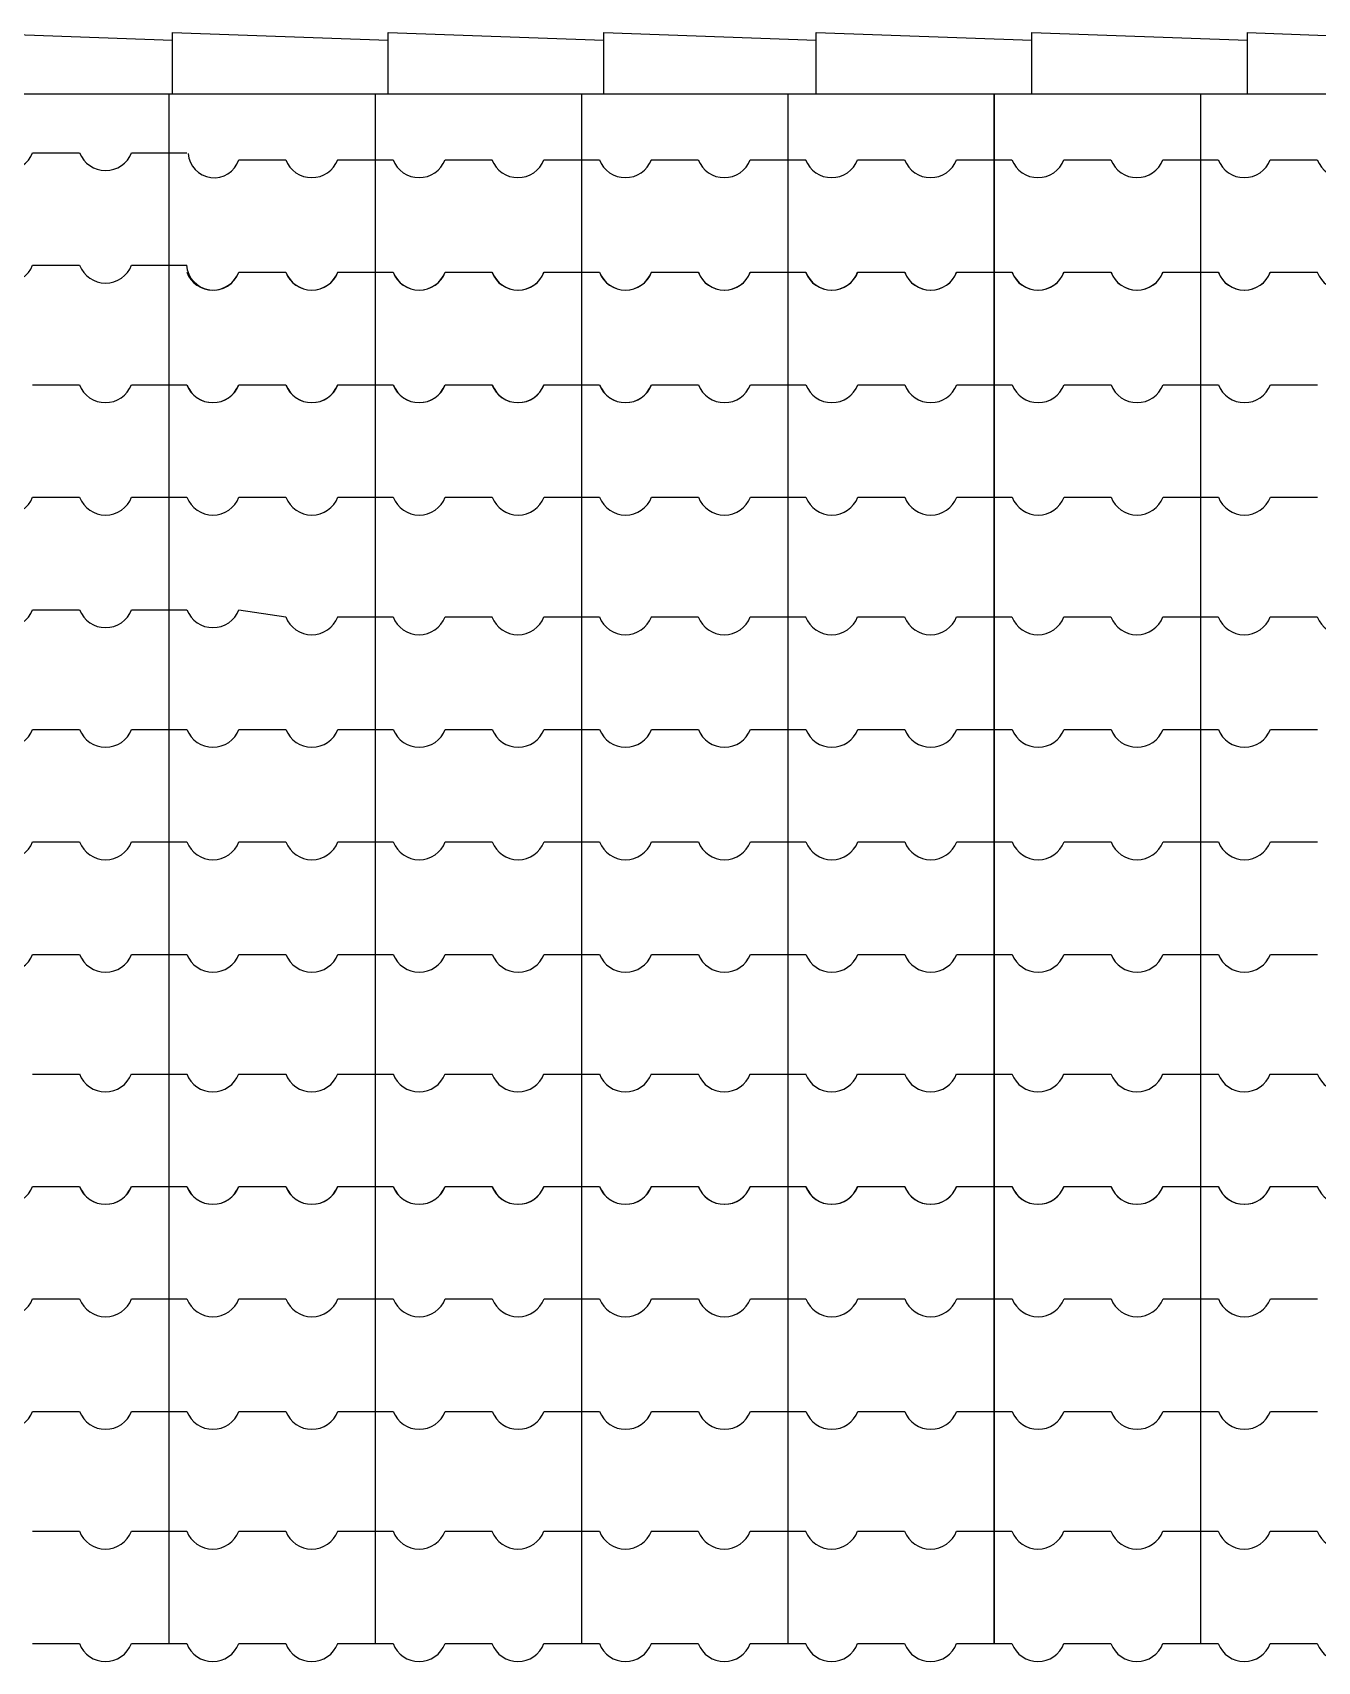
# Model space of a CAD drawing. Extents: x 121.8 to 221.5, y 86.6 to 106.4.
# Drawn here: x 134.032 to 135.402, y 98.118 to 99.855 of the extents above; entities that cross this region are included whole.
import ezdxf

# ---------------------------------------------------------------- set-up
doc = ezdxf.new("R2010")
doc.units = 0
doc.header["$LTSCALE"] = 15
for name, color, linetype in [('CORTE', 244, 'CONTINUOUS'), ('TELHADO', 20, 'CONTINUOUS'), ('VISTAP', 244, 'CONTINUOUS')]:
    doc.layers.add(name, color=color, linetype=linetype)

msp = doc.modelspace()

# ---------------------------------------------------------------- linework, layer by layer
at = {"layer": 'CORTE', "color": 1, "linetype": 'CONTINUOUS'}
for p, q in [((134.177, 99.7894), (134.177, 99.3595)), ((134.397, 99.7894), (134.397, 99.3595)), ((134.397, 99.7894), (134.397, 99.3595)), ((134.617, 99.7894), (134.617, 99.3595)), ((134.837, 99.7894), (134.837, 99.5995)), ((135.057, 99.7894), (135.057, 99.5995)), ((135.277, 99.7894), (135.277, 99.5995)), ((134.0317, 99.7271), (134.0818, 99.7271)), ((134.1372, 99.7271), (134.177, 99.7271)), ((134.177, 99.7271), (134.1963, 99.7271)), ((134.2515, 99.7195), (134.3016, 99.7195)), ((134.357, 99.7195), (134.3968, 99.7195)), ((134.3968, 99.7195), (134.4161, 99.7195)), ((134.4715, 99.7195), (134.5216, 99.7195)), ((134.577, 99.7195), (134.6168, 99.7195)), ((134.6168, 99.7195), (134.6361, 99.7195)), ((134.6915, 99.7195), (134.7416, 99.7195)), ((134.797, 99.7195), (134.8368, 99.7195)), ((134.8368, 99.7195), (134.8561, 99.7195)), ((134.9115, 99.7195), (134.9616, 99.7195)), ((135.017, 99.7195), (135.0568, 99.7195)), ((135.017, 99.7195), (135.0568, 99.7195)), ((135.017, 99.7195), (135.0568, 99.7195)), ((135.0568, 99.7195), (135.0761, 99.7195)), ((135.1315, 99.7195), (135.1816, 99.7195)), ((135.237, 99.7195), (135.2768, 99.7195)), ((135.2768, 99.7195), (135.2961, 99.7195)), ((135.3515, 99.7195), (135.4016, 99.7195)), ((134.0317, 99.6071), (134.0818, 99.6071)), ((134.1372, 99.6071), (134.177, 99.6071)), ((134.177, 99.6071), (134.1963, 99.6071)), ((134.2515, 99.5995), (134.3016, 99.5995)), ((134.2517, 99.5995), (134.3018, 99.5995)), ((134.357, 99.5995), (134.3968, 99.5995)), ((134.3572, 99.5995), (134.397, 99.5995)), ((134.3968, 99.5995), (134.4161, 99.5995)), ((134.397, 99.5995), (134.397, 99.1119)), ((134.397, 99.5995), (134.4163, 99.5995)), ((134.4715, 99.5995), (134.5216, 99.5995)), ((134.4717, 99.5995), (134.5218, 99.5995)), ((134.577, 99.5995), (134.6168, 99.5995)), ((134.5772, 99.5995), (134.617, 99.5995)), ((134.6168, 99.5995), (134.6361, 99.5995)), ((134.617, 99.5995), (134.617, 99.1119)), ((134.617, 99.5995), (134.6363, 99.5995)), ((134.6915, 99.5995), (134.7416, 99.5995)), ((134.6917, 99.5995), (134.7418, 99.5995)), ((134.797, 99.5995), (134.8368, 99.5995)), ((134.7972, 99.5995), (134.837, 99.5995)), ((134.8368, 99.5995), (134.8561, 99.5995)), ((134.837, 99.5995), (134.837, 99.1119)), ((134.837, 99.5995), (134.8563, 99.5995)), ((134.9115, 99.5995), (134.9616, 99.5995)), ((134.9117, 99.5995), (134.9618, 99.5995)), ((135.017, 99.5995), (135.0568, 99.5995)), ((135.017, 99.5995), (135.057, 99.5995)), ((135.017, 99.5995), (135.0568, 99.5995)), ((135.0172, 99.5995), (135.057, 99.5995)), ((135.0172, 99.5995), (135.057, 99.5995)), ((135.0172, 99.5995), (135.057, 99.5995)), ((135.0568, 99.5995), (135.0761, 99.5995)), ((135.057, 99.5995), (135.057, 99.1119)), ((135.057, 99.5995), (135.057, 99.1119)), ((135.057, 99.5995), (135.057, 99.1119)), ((135.057, 99.5995), (135.057, 99.2395)), ((135.057, 99.5995), (135.0763, 99.5995)), ((135.1315, 99.5995), (135.1816, 99.5995)), ((135.1317, 99.5995), (135.1818, 99.5995)), ((135.237, 99.5995), (135.2768, 99.5995)), ((135.2372, 99.5995), (135.277, 99.5995)), ((135.2768, 99.5995), (135.2961, 99.5995)), ((135.277, 99.5995), (135.277, 99.1119)), ((135.277, 99.5995), (135.2963, 99.5995)), ((135.3515, 99.5995), (135.4016, 99.5995)), ((135.3517, 99.5995), (135.4018, 99.5995)), ((134.0315, 99.4795), (134.0816, 99.4795)), ((134.137, 99.4795), (134.1768, 99.4795)), ((134.1768, 99.4795), (134.1961, 99.4795)), ((134.2515, 99.4795), (134.3016, 99.4795)), ((134.2517, 99.4795), (134.3018, 99.4795)), ((134.357, 99.4795), (134.3968, 99.4795)), ((134.357, 99.4795), (134.3968, 99.4795)), ((134.3572, 99.4795), (134.397, 99.4795)), ((134.3968, 99.4795), (134.4161, 99.4795)), ((134.3968, 99.4795), (134.4161, 99.4795)), ((134.397, 99.4795), (134.4163, 99.4795)), ((134.4715, 99.4795), (134.5216, 99.4795)), ((134.4717, 99.4795), (134.5218, 99.4795)), ((134.577, 99.4795), (134.6168, 99.4795)), ((134.5772, 99.4795), (134.617, 99.4795)), ((134.6168, 99.4795), (134.6361, 99.4795)), ((134.617, 99.4795), (134.6363, 99.4795)), ((134.6917, 99.4795), (134.7418, 99.4795)), ((134.7972, 99.4795), (134.837, 99.4795)), ((134.837, 99.4795), (134.8563, 99.4795)), ((134.9117, 99.4795), (134.9618, 99.4795)), ((135.0172, 99.4795), (135.057, 99.4795)), ((135.0172, 99.4795), (135.057, 99.4795)), ((135.057, 99.4795), (135.0763, 99.4795)), ((135.1317, 99.4795), (135.1818, 99.4795)), ((135.2372, 99.4795), (135.277, 99.4795)), ((135.277, 99.4795), (135.2963, 99.4795)), ((135.3517, 99.4795), (135.4018, 99.4795)), ((134.0317, 99.3595), (134.0818, 99.3595)), ((134.0317, 99.3595), (134.0818, 99.3595)), ((134.1372, 99.3595), (134.177, 99.3595)), ((134.1372, 99.3595), (134.177, 99.3595)), ((134.177, 99.3595), (134.1963, 99.3595)), ((134.177, 99.3595), (134.1963, 99.3595)), ((134.177, 99.3595), (134.177, 98.6243)), ((134.2517, 99.3595), (134.3018, 99.3595)), ((134.2517, 99.3595), (134.3018, 99.3595)), ((134.2517, 99.3595), (134.3018, 99.3595)), ((134.3572, 99.3595), (134.397, 99.3595)), ((134.3572, 99.3595), (134.397, 99.3595)), ((134.3572, 99.3595), (134.397, 99.3595)), ((134.3572, 99.3595), (134.397, 99.3595)), ((134.3572, 99.3595), (134.397, 99.3595)), ((134.397, 99.3595), (134.4163, 99.3595)), ((134.397, 99.3595), (134.4163, 99.3595)), ((134.397, 99.3595), (134.4163, 99.3595)), ((134.397, 99.3595), (134.4163, 99.3595)), ((134.397, 99.3595), (134.4163, 99.3595)), ((134.4717, 99.3595), (134.5218, 99.3595)), ((134.4717, 99.3595), (134.5218, 99.3595)), ((134.4717, 99.3595), (134.5218, 99.3595)), ((134.5772, 99.3595), (134.617, 99.3595)), ((134.5772, 99.3595), (134.617, 99.3595)), ((134.5772, 99.3595), (134.617, 99.3595)), ((134.617, 99.3595), (134.6363, 99.3595)), ((134.617, 99.3595), (134.6363, 99.3595)), ((134.617, 99.3595), (134.6363, 99.3595)), ((134.6917, 99.3595), (134.7418, 99.3595)), ((134.7972, 99.3595), (134.837, 99.3595)), ((134.837, 99.3595), (134.8563, 99.3595)), ((134.9117, 99.3595), (134.9618, 99.3595)), ((135.0172, 99.3595), (135.057, 99.3595)), ((135.0172, 99.3595), (135.057, 99.3595)), ((135.057, 99.3595), (135.0763, 99.3595)), ((135.1317, 99.3595), (135.1818, 99.3595)), ((135.2372, 99.3595), (135.277, 99.3595)), ((135.277, 99.3595), (135.2963, 99.3595)), ((135.3517, 99.3595), (135.4018, 99.3595)), ((134.397, 99.3455), (134.397, 98.6243)), ((134.617, 99.3437), (134.617, 98.6243)), ((134.0317, 99.2395), (134.0818, 99.2395)), ((134.1372, 99.2395), (134.177, 99.2395)), ((134.177, 99.2395), (134.1963, 99.2395)), ((134.837, 99.2337), (134.837, 98.6243)), ((135.277, 99.2373), (135.277, 98.6243)), ((134.357, 99.2319), (134.3968, 99.2319)), ((134.3968, 99.2319), (134.4161, 99.2319)), ((134.4715, 99.2319), (134.5216, 99.2319)), ((134.577, 99.2319), (134.6168, 99.2319)), ((134.6168, 99.2319), (134.6361, 99.2319)), ((134.6915, 99.2319), (134.7416, 99.2319)), ((134.797, 99.2319), (134.8368, 99.2319)), ((134.8368, 99.2319), (134.8561, 99.2319)), ((134.9115, 99.2319), (134.9616, 99.2319)), ((135.017, 99.2319), (135.0568, 99.2319)), ((135.017, 99.2319), (135.0568, 99.2319)), ((135.0568, 99.2319), (135.0761, 99.2319)), ((135.1315, 99.2319), (135.1816, 99.2319)), ((135.237, 99.2319), (135.2768, 99.2319)), ((135.2768, 99.2319), (135.2961, 99.2319)), ((135.3515, 99.2319), (135.4016, 99.2319)), ((134.0317, 99.1119), (134.0818, 99.1119)), ((134.0317, 99.1119), (134.0818, 99.1119)), ((134.1372, 99.1119), (134.177, 99.1119)), ((134.1372, 99.1119), (134.177, 99.1119)), ((134.177, 99.1119), (134.1963, 99.1119)), ((134.177, 99.1119), (134.1963, 99.1119)), ((134.2517, 99.1119), (134.3018, 99.1119)), ((134.2517, 99.1119), (134.3018, 99.1119)), ((134.3572, 99.1119), (134.397, 99.1119)), ((134.3572, 99.1119), (134.397, 99.1119)), ((134.397, 99.1119), (134.4163, 99.1119)), ((134.397, 99.1119), (134.4163, 99.1119)), ((134.4717, 99.1119), (134.5218, 99.1119)), ((134.4717, 99.1119), (134.5218, 99.1119)), ((134.5772, 99.1119), (134.617, 99.1119)), ((134.5772, 99.1119), (134.617, 99.1119)), ((134.617, 99.1119), (134.6363, 99.1119)), ((134.617, 99.1119), (134.6363, 99.1119)), ((134.6917, 99.1119), (134.7418, 99.1119)), ((134.6917, 99.1119), (134.7418, 99.1119)), ((134.7972, 99.1119), (134.837, 99.1119)), ((134.7972, 99.1119), (134.837, 99.1119)), ((134.837, 99.1119), (134.8563, 99.1119)), ((134.837, 99.1119), (134.8563, 99.1119)), ((134.9117, 99.1119), (134.9618, 99.1119)), ((134.9117, 99.1119), (134.9618, 99.1119)), ((135.0172, 99.1119), (135.057, 99.1119)), ((135.0172, 99.1119), (135.057, 99.1119)), ((135.0172, 99.1119), (135.057, 99.1119)), ((135.0172, 99.1119), (135.057, 99.1119)), ((135.0172, 99.1119), (135.057, 99.1119)), ((135.0172, 99.1119), (135.057, 99.1119)), ((135.057, 99.1292), (135.057, 98.6243)), ((135.057, 99.124), (135.057, 98.7519)), ((135.057, 99.1119), (135.0763, 99.1119)), ((135.057, 99.1119), (135.0763, 99.1119)), ((135.057, 99.1119), (135.057, 98.6243)), ((135.1317, 99.1119), (135.1818, 99.1119)), ((135.1317, 99.1119), (135.1818, 99.1119)), ((135.2372, 99.1119), (135.277, 99.1119)), ((135.2372, 99.1119), (135.277, 99.1119)), ((135.277, 99.1119), (135.2963, 99.1119)), ((135.277, 99.1119), (135.2963, 99.1119)), ((135.3517, 99.1119), (135.4018, 99.1119)), ((135.3517, 99.1119), (135.4018, 99.1119)), ((134.0317, 98.9919), (134.0818, 98.9919)), ((134.1372, 98.9919), (134.177, 98.9919)), ((134.177, 98.9919), (134.1963, 98.9919)), ((134.2517, 98.9919), (134.3018, 98.9919)), ((134.3572, 98.9919), (134.397, 98.9919)), ((134.397, 98.9919), (134.4163, 98.9919)), ((134.4717, 98.9919), (134.5218, 98.9919)), ((134.5772, 98.9919), (134.617, 98.9919)), ((134.617, 98.9919), (134.6363, 98.9919)), ((134.6917, 98.9919), (134.7418, 98.9919)), ((134.7972, 98.9919), (134.837, 98.9919)), ((134.837, 98.9919), (134.8563, 98.9919)), ((134.9117, 98.9919), (134.9618, 98.9919)), ((135.0172, 98.9919), (135.057, 98.9919)), ((135.0172, 98.9919), (135.057, 98.9919)), ((135.0172, 98.9919), (135.057, 98.9919)), ((135.057, 98.9919), (135.0763, 98.9919)), ((135.1317, 98.9919), (135.1818, 98.9919)), ((135.2372, 98.9919), (135.277, 98.9919)), ((135.277, 98.9919), (135.2963, 98.9919)), ((135.3517, 98.9919), (135.4018, 98.9919)), ((134.0317, 98.8719), (134.0818, 98.8719)), ((134.1372, 98.8719), (134.177, 98.8719)), ((134.177, 98.8719), (134.1963, 98.8719)), ((134.2517, 98.8719), (134.3018, 98.8719)), ((134.3572, 98.8719), (134.397, 98.8719)), ((134.397, 98.8719), (134.4163, 98.8719)), ((134.4717, 98.8719), (134.5218, 98.8719)), ((134.5772, 98.8719), (134.617, 98.8719)), ((134.617, 98.8719), (134.6363, 98.8719)), ((134.6917, 98.8719), (134.7418, 98.8719)), ((134.7972, 98.8719), (134.837, 98.8719)), ((134.837, 98.8719), (134.8563, 98.8719)), ((134.9117, 98.8719), (134.9618, 98.8719)), ((135.0172, 98.8719), (135.057, 98.8719)), ((135.0172, 98.8719), (135.057, 98.8719)), ((135.0172, 98.8719), (135.057, 98.8719)), ((135.057, 98.8719), (135.0763, 98.8719)), ((135.1317, 98.8719), (135.1818, 98.8719)), ((135.2372, 98.8719), (135.277, 98.8719)), ((135.277, 98.8719), (135.2963, 98.8719)), ((135.3517, 98.8719), (135.4018, 98.8719)), ((134.0315, 98.7443), (134.0816, 98.7443)), ((134.137, 98.7443), (134.1768, 98.7443)), ((134.1768, 98.7443), (134.1961, 98.7443)), ((134.2515, 98.7443), (134.3016, 98.7443)), ((134.357, 98.7443), (134.3968, 98.7443)), ((134.3968, 98.7443), (134.4161, 98.7443)), ((134.4715, 98.7443), (134.5216, 98.7443)), ((134.577, 98.7443), (134.6168, 98.7443)), ((134.6168, 98.7443), (134.6361, 98.7443)), ((134.6915, 98.7443), (134.7416, 98.7443)), ((134.797, 98.7443), (134.8368, 98.7443)), ((134.8368, 98.7443), (134.8561, 98.7443)), ((134.9115, 98.7443), (134.9616, 98.7443)), ((135.017, 98.7443), (135.0568, 98.7443)), ((135.017, 98.7443), (135.0568, 98.7443)), ((135.017, 98.7443), (135.0568, 98.7443)), ((135.0568, 98.7443), (135.0761, 98.7443)), ((135.1315, 98.7443), (135.1816, 98.7443)), ((135.237, 98.7443), (135.2768, 98.7443)), ((135.2768, 98.7443), (135.2961, 98.7443)), ((135.3515, 98.7443), (135.4016, 98.7443)), ((134.0315, 98.6243), (134.0816, 98.6243)), ((134.0317, 98.6243), (134.0818, 98.6243)), ((134.137, 98.6243), (134.1768, 98.6243)), ((134.1372, 98.6243), (134.177, 98.6243)), ((134.1768, 98.6243), (134.1961, 98.6243)), ((134.177, 98.6243), (134.177, 98.1367)), ((134.177, 98.6243), (134.1963, 98.6243)), ((134.2515, 98.6243), (134.3016, 98.6243)), ((134.2517, 98.6243), (134.3018, 98.6243)), ((134.357, 98.6243), (134.3968, 98.6243)), ((134.3572, 98.6243), (134.397, 98.6243)), ((134.3968, 98.6243), (134.4161, 98.6243)), ((134.397, 98.6243), (134.397, 98.1367)), ((134.397, 98.6243), (134.4163, 98.6243)), ((134.4715, 98.6243), (134.5216, 98.6243)), ((134.4717, 98.6243), (134.5218, 98.6243)), ((134.577, 98.6243), (134.6168, 98.6243)), ((134.5772, 98.6243), (134.617, 98.6243)), ((134.6168, 98.6243), (134.6361, 98.6243)), ((134.617, 98.6243), (134.617, 98.1367)), ((134.617, 98.6243), (134.6363, 98.6243)), ((134.6915, 98.6243), (134.7416, 98.6243)), ((134.6917, 98.6243), (134.7418, 98.6243)), ((134.797, 98.6243), (134.8368, 98.6243)), ((134.7972, 98.6243), (134.837, 98.6243)), ((134.8368, 98.6243), (134.8561, 98.6243)), ((134.837, 98.6243), (134.837, 98.1367)), ((134.837, 98.6243), (134.8563, 98.6243)), ((134.9115, 98.6243), (134.9616, 98.6243)), ((134.9117, 98.6243), (134.9618, 98.6243)), ((135.017, 98.6243), (135.0568, 98.6243)), ((135.017, 98.6243), (135.057, 98.6243)), ((135.017, 98.6243), (135.0568, 98.6243)), ((135.0172, 98.6243), (135.057, 98.6243)), ((135.0172, 98.6243), (135.057, 98.6243)), ((135.0172, 98.6243), (135.057, 98.6243)), ((135.0568, 98.6243), (135.0761, 98.6243)), ((135.057, 98.6243), (135.057, 98.1367)), ((135.057, 98.6243), (135.0763, 98.6243)), ((135.057, 98.6243), (135.057, 98.1367)), ((135.057, 98.6243), (135.057, 98.2643)), ((135.057, 98.6243), (135.057, 98.1367)), ((135.1315, 98.6243), (135.1816, 98.6243)), ((135.1317, 98.6243), (135.1818, 98.6243)), ((135.237, 98.6243), (135.2768, 98.6243)), ((135.2372, 98.6243), (135.277, 98.6243)), ((135.2768, 98.6243), (135.2961, 98.6243)), ((135.277, 98.6243), (135.2963, 98.6243)), ((135.277, 98.6243), (135.277, 98.1367)), ((135.3515, 98.6243), (135.4016, 98.6243)), ((135.3517, 98.6243), (135.4018, 98.6243)), ((134.0317, 98.5043), (134.0818, 98.5043)), ((134.1372, 98.5043), (134.177, 98.5043)), ((134.177, 98.5043), (134.1963, 98.5043)), ((134.2517, 98.5043), (134.3018, 98.5043)), ((134.3572, 98.5043), (134.397, 98.5043)), ((134.397, 98.5043), (134.4163, 98.5043)), ((134.4717, 98.5043), (134.5218, 98.5043)), ((134.5772, 98.5043), (134.617, 98.5043)), ((134.617, 98.5043), (134.6363, 98.5043)), ((134.6917, 98.5043), (134.7418, 98.5043)), ((134.7972, 98.5043), (134.837, 98.5043)), ((134.837, 98.5043), (134.8563, 98.5043)), ((134.9117, 98.5043), (134.9618, 98.5043)), ((135.0172, 98.5043), (135.057, 98.5043)), ((135.0172, 98.5043), (135.057, 98.5043)), ((135.057, 98.5043), (135.0763, 98.5043)), ((135.1317, 98.5043), (135.1818, 98.5043)), ((135.2372, 98.5043), (135.277, 98.5043)), ((135.277, 98.5043), (135.2963, 98.5043)), ((135.3517, 98.5043), (135.4018, 98.5043)), ((134.0317, 98.3843), (134.0818, 98.3843)), ((134.1372, 98.3843), (134.177, 98.3843)), ((134.177, 98.3843), (134.1963, 98.3843)), ((134.2517, 98.3843), (134.3018, 98.3843)), ((134.3572, 98.3843), (134.397, 98.3843)), ((134.397, 98.3843), (134.4163, 98.3843)), ((134.4717, 98.3843), (134.5218, 98.3843)), ((134.5772, 98.3843), (134.617, 98.3843)), ((134.617, 98.3843), (134.6363, 98.3843)), ((134.6917, 98.3843), (134.7418, 98.3843)), ((134.7972, 98.3843), (134.837, 98.3843)), ((134.837, 98.3843), (134.8563, 98.3843)), ((134.9117, 98.3843), (134.9618, 98.3843)), ((135.0172, 98.3843), (135.057, 98.3843)), ((135.0172, 98.3843), (135.057, 98.3843)), ((135.057, 98.3843), (135.0763, 98.3843)), ((135.1317, 98.3843), (135.1818, 98.3843)), ((135.2372, 98.3843), (135.277, 98.3843)), ((135.277, 98.3843), (135.2963, 98.3843)), ((135.3517, 98.3843), (135.4018, 98.3843)), ((134.0315, 98.2567), (134.0816, 98.2567)), ((134.137, 98.2567), (134.1768, 98.2567)), ((134.1768, 98.2567), (134.1961, 98.2567)), ((134.2515, 98.2567), (134.3016, 98.2567)), ((134.357, 98.2567), (134.3968, 98.2567)), ((134.3968, 98.2567), (134.4161, 98.2567)), ((134.4715, 98.2567), (134.5216, 98.2567)), ((134.577, 98.2567), (134.6168, 98.2567)), ((134.6168, 98.2567), (134.6361, 98.2567)), ((134.6915, 98.2567), (134.7416, 98.2567)), ((134.797, 98.2567), (134.8368, 98.2567)), ((134.8368, 98.2567), (134.8561, 98.2567)), ((134.9115, 98.2567), (134.9616, 98.2567)), ((135.017, 98.2567), (135.0568, 98.2567)), ((135.017, 98.2567), (135.0568, 98.2567)), ((135.0568, 98.2567), (135.0761, 98.2567)), ((135.1315, 98.2567), (135.1816, 98.2567)), ((135.237, 98.2567), (135.2768, 98.2567)), ((135.2768, 98.2567), (135.2961, 98.2567)), ((135.3515, 98.2567), (135.4016, 98.2567)), ((134.0315, 98.1367), (134.0816, 98.1367)), ((134.137, 98.1367), (134.1768, 98.1367)), ((134.1768, 98.1367), (134.1961, 98.1367)), ((134.2515, 98.1367), (134.3016, 98.1367)), ((134.357, 98.1367), (134.3968, 98.1367)), ((134.3968, 98.1367), (134.4161, 98.1367)), ((134.4715, 98.1367), (134.5216, 98.1367)), ((134.577, 98.1367), (134.6168, 98.1367)), ((134.6168, 98.1367), (134.6361, 98.1367)), ((134.6915, 98.1367), (134.7416, 98.1367)), ((134.797, 98.1367), (134.8368, 98.1367)), ((134.8368, 98.1367), (134.8561, 98.1367)), ((134.9115, 98.1367), (134.9616, 98.1367)), ((135.017, 98.1367), (135.0568, 98.1367)), ((135.017, 98.1367), (135.057, 98.1367)), ((135.0568, 98.1367), (135.0761, 98.1367)), ((135.1315, 98.1367), (135.1816, 98.1367)), ((135.237, 98.1367), (135.2768, 98.1367)), ((135.2768, 98.1367), (135.2961, 98.1367)), ((135.3515, 98.1367), (135.4016, 98.1367))]:
    msp.add_line(p, q, dxfattribs=at)
for centre, radius, start, end in [((134.004, 99.7378), 0.0297, 201.0517, 338.9483), ((134.1095, 99.7378), 0.0297, 201.0517, 338.9483), ((134.2252, 99.7281), 0.0277, 184.0528, 341.8558), ((134.3293, 99.7302), 0.0297, 201.0517, 338.9483), ((134.4438, 99.7302), 0.0297, 201.0517, 338.9483), ((134.5493, 99.7302), 0.0297, 201.0517, 338.9483), ((134.6638, 99.7302), 0.0297, 201.0517, 338.9483), ((134.7693, 99.7302), 0.0297, 201.0517, 338.9483), ((134.8838, 99.7302), 0.0297, 201.0517, 338.9483), ((134.9893, 99.7302), 0.0297, 201.0517, 338.9483), ((135.1038, 99.7302), 0.0297, 201.0517, 338.9483), ((135.2093, 99.7302), 0.0297, 201.0517, 338.9483), ((135.3238, 99.7302), 0.0297, 201.0517, 338.9483), ((135.4293, 99.7302), 0.0297, 201.0517, 338.9483), ((134.004, 99.6178), 0.0297, 201.0517, 338.9483), ((134.1095, 99.6178), 0.0297, 201.0517, 338.9483), ((134.2245, 99.6095), 0.0289, 184.6744, 339.9327), ((134.2238, 99.6102), 0.0297, 201.0517, 338.9483), ((134.3293, 99.6102), 0.0297, 201.0517, 338.9483), ((134.3295, 99.6102), 0.0297, 201.0517, 338.9483), ((134.4438, 99.6102), 0.0297, 201.0517, 338.9483), ((134.444, 99.6102), 0.0297, 201.0517, 338.9483), ((134.5493, 99.6102), 0.0297, 201.0517, 338.9483), ((134.5495, 99.6102), 0.0297, 201.0517, 338.9483), ((134.6638, 99.6102), 0.0297, 201.0517, 338.9483), ((134.664, 99.6102), 0.0297, 201.0517, 338.9483), ((134.7693, 99.6102), 0.0297, 201.0517, 338.9483), ((134.7695, 99.6102), 0.0297, 201.0517, 338.9483), ((134.8838, 99.6102), 0.0297, 201.0517, 338.9483), ((134.884, 99.6102), 0.0297, 201.0517, 338.9483), ((134.9893, 99.6102), 0.0297, 201.0517, 338.9483), ((134.9895, 99.6102), 0.0297, 201.0517, 338.9483), ((135.1038, 99.6102), 0.0297, 201.0517, 338.9483), ((135.104, 99.6102), 0.0297, 201.0517, 338.9483), ((135.2093, 99.6102), 0.0297, 201.0517, 338.9483), ((135.2095, 99.6102), 0.0297, 201.0517, 338.9483), ((135.3238, 99.6102), 0.0297, 201.0517, 338.9483), ((135.324, 99.6102), 0.0297, 201.0517, 338.9483), ((135.4293, 99.6102), 0.0297, 201.0517, 338.9483), ((134.1093, 99.4902), 0.0297, 201.0517, 338.9483), ((134.2238, 99.4902), 0.0297, 201.0517, 338.9483), ((134.224, 99.4902), 0.0297, 201.0517, 338.9483), ((134.3293, 99.4902), 0.0297, 201.0517, 338.9483), ((134.3295, 99.4902), 0.0297, 201.0517, 338.9483), ((134.4438, 99.4902), 0.0297, 201.0517, 338.9483), ((134.4438, 99.4902), 0.0297, 201.0517, 338.9483), ((134.444, 99.4902), 0.0297, 201.0517, 338.9483), ((134.5493, 99.4902), 0.0297, 201.0517, 338.9483), ((134.5495, 99.4902), 0.0297, 201.0517, 338.9483), ((134.6638, 99.4902), 0.0297, 201.0517, 338.9483), ((134.664, 99.4902), 0.0297, 201.0517, 338.9483), ((134.7695, 99.4902), 0.0297, 201.0517, 338.9483), ((134.884, 99.4902), 0.0297, 201.0517, 338.9483), ((134.9895, 99.4902), 0.0297, 201.0517, 338.9483), ((135.104, 99.4902), 0.0297, 201.0517, 338.9483), ((135.2095, 99.4902), 0.0297, 201.0517, 338.9483), ((135.324, 99.4902), 0.0297, 201.0517, 338.9483), ((134.004, 99.3702), 0.0297, 201.0517, 338.9483), ((134.004, 99.3702), 0.0297, 201.0517, 338.9483), ((134.1095, 99.3702), 0.0297, 201.0517, 338.9483), ((134.1095, 99.3702), 0.0297, 201.0517, 338.9483), ((134.224, 99.3702), 0.0297, 201.0517, 338.9483), ((134.224, 99.3702), 0.0297, 201.0517, 338.9483), ((134.224, 99.3702), 0.0297, 201.0517, 338.9483), ((134.3295, 99.3702), 0.0297, 201.0517, 338.9483), ((134.3295, 99.3702), 0.0297, 201.0517, 338.9483), ((134.3295, 99.3702), 0.0297, 201.0517, 338.9483), ((134.444, 99.3702), 0.0297, 201.0517, 338.9483), ((134.444, 99.3702), 0.0297, 201.0517, 338.9483), ((134.444, 99.3702), 0.0297, 201.0517, 338.9483), ((134.444, 99.3702), 0.0297, 201.0517, 338.9483), ((134.444, 99.3702), 0.0297, 201.0517, 338.9483), ((134.5495, 99.3702), 0.0297, 201.0517, 338.9483), ((134.5495, 99.3702), 0.0297, 201.0517, 338.9483), ((134.5495, 99.3702), 0.0297, 201.0517, 338.9483), ((134.664, 99.3702), 0.0297, 201.0517, 338.9483), ((134.664, 99.3702), 0.0297, 201.0517, 338.9483), ((134.664, 99.3702), 0.0297, 201.0517, 338.9483), ((134.7695, 99.3702), 0.0297, 201.0517, 338.9483), ((134.884, 99.3702), 0.0297, 201.0517, 338.9483), ((134.9895, 99.3702), 0.0297, 201.0517, 338.9483), ((135.104, 99.3702), 0.0297, 201.0517, 338.9483), ((135.2095, 99.3702), 0.0297, 201.0517, 338.9483), ((135.324, 99.3702), 0.0297, 201.0517, 338.9483), ((134.004, 99.2502), 0.0297, 201.0517, 338.9483), ((134.1095, 99.2502), 0.0297, 201.0517, 338.9483), ((134.224, 99.2502), 0.0297, 201.0517, 338.9483), ((134.3293, 99.2426), 0.0297, 201.0517, 338.9483), ((134.4438, 99.2426), 0.0297, 201.0517, 338.9483), ((134.5493, 99.2426), 0.0297, 201.0517, 338.9483), ((134.6638, 99.2426), 0.0297, 201.0517, 338.9483), ((134.7693, 99.2426), 0.0297, 201.0517, 338.9483), ((134.8838, 99.2426), 0.0297, 201.0517, 338.9483), ((134.9893, 99.2426), 0.0297, 201.0517, 338.9483), ((135.1038, 99.2426), 0.0297, 201.0517, 338.9483), ((135.2093, 99.2426), 0.0297, 201.0517, 338.9483), ((135.3238, 99.2426), 0.0297, 201.0517, 338.9483), ((135.4293, 99.2426), 0.0297, 201.0517, 338.9483), ((134.004, 99.1226), 0.0297, 201.0517, 338.9483), ((134.004, 99.1226), 0.0297, 201.0517, 338.9483), ((134.1095, 99.1226), 0.0297, 201.0517, 338.9483), ((134.1095, 99.1226), 0.0297, 201.0517, 338.9483), ((134.224, 99.1226), 0.0297, 201.0517, 338.9483), ((134.224, 99.1226), 0.0297, 201.0517, 338.9483), ((134.3295, 99.1226), 0.0297, 201.0517, 338.9483), ((134.3295, 99.1226), 0.0297, 201.0517, 338.9483), ((134.444, 99.1226), 0.0297, 201.0517, 338.9483), ((134.444, 99.1226), 0.0297, 201.0517, 338.9483), ((134.5495, 99.1226), 0.0297, 201.0517, 338.9483), ((134.5495, 99.1226), 0.0297, 201.0517, 338.9483), ((134.664, 99.1226), 0.0297, 201.0517, 338.9483), ((134.664, 99.1226), 0.0297, 201.0517, 338.9483), ((134.7695, 99.1226), 0.0297, 201.0517, 338.9483), ((134.7695, 99.1226), 0.0297, 201.0517, 338.9483), ((134.884, 99.1226), 0.0297, 201.0517, 338.9483), ((134.884, 99.1226), 0.0297, 201.0517, 338.9483), ((134.9895, 99.1226), 0.0297, 201.0517, 338.9483), ((134.9895, 99.1226), 0.0297, 201.0517, 338.9483), ((135.104, 99.1226), 0.0297, 201.0517, 338.9483), ((135.104, 99.1226), 0.0297, 201.0517, 338.9483), ((135.2095, 99.1226), 0.0297, 201.0517, 338.9483), ((135.2095, 99.1226), 0.0297, 201.0517, 338.9483), ((135.324, 99.1226), 0.0297, 201.0517, 338.9483), ((135.324, 99.1226), 0.0297, 201.0517, 338.9483), ((134.004, 99.0026), 0.0297, 201.0517, 338.9483), ((134.1095, 99.0026), 0.0297, 201.0517, 338.9483), ((134.224, 99.0026), 0.0297, 201.0517, 338.9483), ((134.3295, 99.0026), 0.0297, 201.0517, 338.9483), ((134.444, 99.0026), 0.0297, 201.0517, 338.9483), ((134.5495, 99.0026), 0.0297, 201.0517, 338.9483), ((134.664, 99.0026), 0.0297, 201.0517, 338.9483), ((134.7695, 99.0026), 0.0297, 201.0517, 338.9483), ((134.884, 99.0026), 0.0297, 201.0517, 338.9483), ((134.9895, 99.0026), 0.0297, 201.0517, 338.9483), ((135.104, 99.0026), 0.0297, 201.0517, 338.9483), ((135.2095, 99.0026), 0.0297, 201.0517, 338.9483), ((135.324, 99.0026), 0.0297, 201.0517, 338.9483), ((134.004, 98.8826), 0.0297, 201.0517, 338.9483), ((134.1095, 98.8826), 0.0297, 201.0517, 338.9483), ((134.224, 98.8826), 0.0297, 201.0517, 338.9483), ((134.3295, 98.8826), 0.0297, 201.0517, 338.9483), ((134.444, 98.8826), 0.0297, 201.0517, 338.9483), ((134.5495, 98.8826), 0.0297, 201.0517, 338.9483), ((134.664, 98.8826), 0.0297, 201.0517, 338.9483), ((134.7695, 98.8826), 0.0297, 201.0517, 338.9483), ((134.884, 98.8826), 0.0297, 201.0517, 338.9483), ((134.9895, 98.8826), 0.0297, 201.0517, 338.9483), ((135.104, 98.8826), 0.0297, 201.0517, 338.9483), ((135.2095, 98.8826), 0.0297, 201.0517, 338.9483), ((135.324, 98.8826), 0.0297, 201.0517, 338.9483), ((134.1093, 98.755), 0.0297, 201.0517, 338.9483), ((134.2238, 98.755), 0.0297, 201.0517, 338.9483), ((134.3293, 98.755), 0.0297, 201.0517, 338.9483), ((134.4438, 98.755), 0.0297, 201.0517, 338.9483), ((134.5493, 98.755), 0.0297, 201.0517, 338.9483), ((134.6638, 98.755), 0.0297, 201.0517, 338.9483), ((134.7693, 98.755), 0.0297, 201.0517, 338.9483), ((134.8838, 98.755), 0.0297, 201.0517, 338.9483), ((134.9893, 98.755), 0.0297, 201.0517, 338.9483), ((135.1038, 98.755), 0.0297, 201.0517, 338.9483), ((135.2093, 98.755), 0.0297, 201.0517, 338.9483), ((135.3238, 98.755), 0.0297, 201.0517, 338.9483), ((135.4293, 98.755), 0.0297, 201.0517, 338.9483), ((134.004, 98.635), 0.0297, 201.0517, 338.9483), ((134.1093, 98.635), 0.0297, 201.0517, 338.9483), ((134.1095, 98.635), 0.0297, 201.0517, 338.9483), ((134.2238, 98.635), 0.0297, 201.0517, 338.9483), ((134.224, 98.635), 0.0297, 201.0517, 338.9483), ((134.3293, 98.635), 0.0297, 201.0517, 338.9483), ((134.3295, 98.635), 0.0297, 201.0517, 338.9483), ((134.4438, 98.635), 0.0297, 201.0517, 338.9483), ((134.444, 98.635), 0.0297, 201.0517, 338.9483), ((134.5493, 98.635), 0.0297, 201.0517, 338.9483), ((134.5495, 98.635), 0.0297, 201.0517, 338.9483), ((134.6638, 98.635), 0.0297, 201.0517, 338.9483), ((134.664, 98.635), 0.0297, 201.0517, 338.9483), ((134.7693, 98.635), 0.0297, 201.0517, 338.9483), ((134.7695, 98.635), 0.0297, 201.0517, 338.9483), ((134.8838, 98.635), 0.0297, 201.0517, 338.9483), ((134.884, 98.635), 0.0297, 201.0517, 338.9483), ((134.9893, 98.635), 0.0297, 201.0517, 338.9483), ((134.9895, 98.635), 0.0297, 201.0517, 338.9483), ((135.1038, 98.635), 0.0297, 201.0517, 338.9483), ((135.104, 98.635), 0.0297, 201.0517, 338.9483), ((135.2093, 98.635), 0.0297, 201.0517, 338.9483), ((135.2095, 98.635), 0.0297, 201.0517, 338.9483), ((135.3238, 98.635), 0.0297, 201.0517, 338.9483), ((135.324, 98.635), 0.0297, 201.0517, 338.9483), ((135.4293, 98.635), 0.0297, 201.0517, 338.9483), ((134.004, 98.515), 0.0297, 201.0517, 338.9483), ((134.1095, 98.515), 0.0297, 201.0517, 338.9483), ((134.224, 98.515), 0.0297, 201.0517, 338.9483), ((134.3295, 98.515), 0.0297, 201.0517, 338.9483), ((134.444, 98.515), 0.0297, 201.0517, 338.9483), ((134.5495, 98.515), 0.0297, 201.0517, 338.9483), ((134.664, 98.515), 0.0297, 201.0517, 338.9483), ((134.7695, 98.515), 0.0297, 201.0517, 338.9483), ((134.884, 98.515), 0.0297, 201.0517, 338.9483), ((134.9895, 98.515), 0.0297, 201.0517, 338.9483), ((135.104, 98.515), 0.0297, 201.0517, 338.9483), ((135.2095, 98.515), 0.0297, 201.0517, 338.9483), ((135.324, 98.515), 0.0297, 201.0517, 338.9483), ((134.004, 98.395), 0.0297, 201.0517, 338.9483), ((134.1095, 98.395), 0.0297, 201.0517, 338.9483), ((134.224, 98.395), 0.0297, 201.0517, 338.9483), ((134.3295, 98.395), 0.0297, 201.0517, 338.9483), ((134.444, 98.395), 0.0297, 201.0517, 338.9483), ((134.5495, 98.395), 0.0297, 201.0517, 338.9483), ((134.664, 98.395), 0.0297, 201.0517, 338.9483), ((134.7695, 98.395), 0.0297, 201.0517, 338.9483), ((134.884, 98.395), 0.0297, 201.0517, 338.9483), ((134.9895, 98.395), 0.0297, 201.0517, 338.9483), ((135.104, 98.395), 0.0297, 201.0517, 338.9483), ((135.2095, 98.395), 0.0297, 201.0517, 338.9483), ((135.324, 98.395), 0.0297, 201.0517, 338.9483), ((134.1093, 98.2673), 0.0297, 201.0517, 338.9483), ((134.2238, 98.2673), 0.0297, 201.0517, 338.9483), ((134.3293, 98.2673), 0.0297, 201.0517, 338.9483), ((134.4438, 98.2673), 0.0297, 201.0517, 338.9483), ((134.5493, 98.2673), 0.0297, 201.0517, 338.9483), ((134.6638, 98.2673), 0.0297, 201.0517, 338.9483), ((134.7693, 98.2673), 0.0297, 201.0517, 338.9483), ((134.8838, 98.2673), 0.0297, 201.0517, 338.9483), ((134.9893, 98.2673), 0.0297, 201.0517, 338.9483), ((135.1038, 98.2673), 0.0297, 201.0517, 338.9483), ((135.2093, 98.2673), 0.0297, 201.0517, 338.9483), ((135.3238, 98.2673), 0.0297, 201.0517, 338.9483), ((135.4293, 98.2673), 0.0297, 201.0517, 338.9483), ((134.1093, 98.1473), 0.0297, 201.0517, 338.9483), ((134.2238, 98.1473), 0.0297, 201.0517, 338.9483), ((134.3293, 98.1473), 0.0297, 201.0517, 338.9483), ((134.4438, 98.1473), 0.0297, 201.0517, 338.9483), ((134.5493, 98.1473), 0.0297, 201.0517, 338.9483), ((134.6638, 98.1473), 0.0297, 201.0517, 338.9483), ((134.7693, 98.1473), 0.0297, 201.0517, 338.9483), ((134.8838, 98.1473), 0.0297, 201.0517, 338.9483), ((134.9893, 98.1473), 0.0297, 201.0517, 338.9483), ((135.1038, 98.1473), 0.0297, 201.0517, 338.9483), ((135.2093, 98.1473), 0.0297, 201.0517, 338.9483), ((135.3238, 98.1473), 0.0297, 201.0517, 338.9483), ((135.4293, 98.1473), 0.0297, 201.0517, 338.9483)]:
    msp.add_arc(centre, radius, start, end, dxfattribs=at)
at = {"layer": 'TELHADO', "color": 20}
msp.add_line((134.2517, 99.2395), (134.3016, 99.2319), dxfattribs=at)
at = {"layer": 'VISTAP', "color": 1, "linetype": 'CONTINUOUS'}
for p, q in [((133.9546, 99.8553), (134.181, 99.8471)), ((134.181, 99.7894), (134.181, 99.8553)), ((134.181, 99.8553), (134.411, 99.847)), ((134.411, 99.7894), (134.411, 99.8553)), ((134.411, 99.8553), (134.641, 99.847)), ((134.641, 99.7894), (134.641, 99.8553)), ((134.641, 99.8553), (134.8674, 99.8471)), ((134.8674, 99.7894), (134.8674, 99.8553)), ((134.8674, 99.8553), (135.0974, 99.847)), ((135.0974, 99.8553), (135.3274, 99.847)), ((135.0974, 99.7894), (135.0974, 99.8553)), ((135.3274, 99.8553), (135.5538, 99.8471)), ((135.3274, 99.7894), (135.3274, 99.8553)), ((136.0538, 99.7894), (132.5301, 99.7894)), ((135.057, 99.5995), (135.057, 99.7894)), ((135.057, 99.1119), (135.057, 99.5995)), ((135.057, 98.6243), (135.057, 99.1119)), ((135.057, 98.1367), (135.057, 98.6243))]:
    msp.add_line(p, q, dxfattribs=at)

doc.saveas('drawing.dxf')
